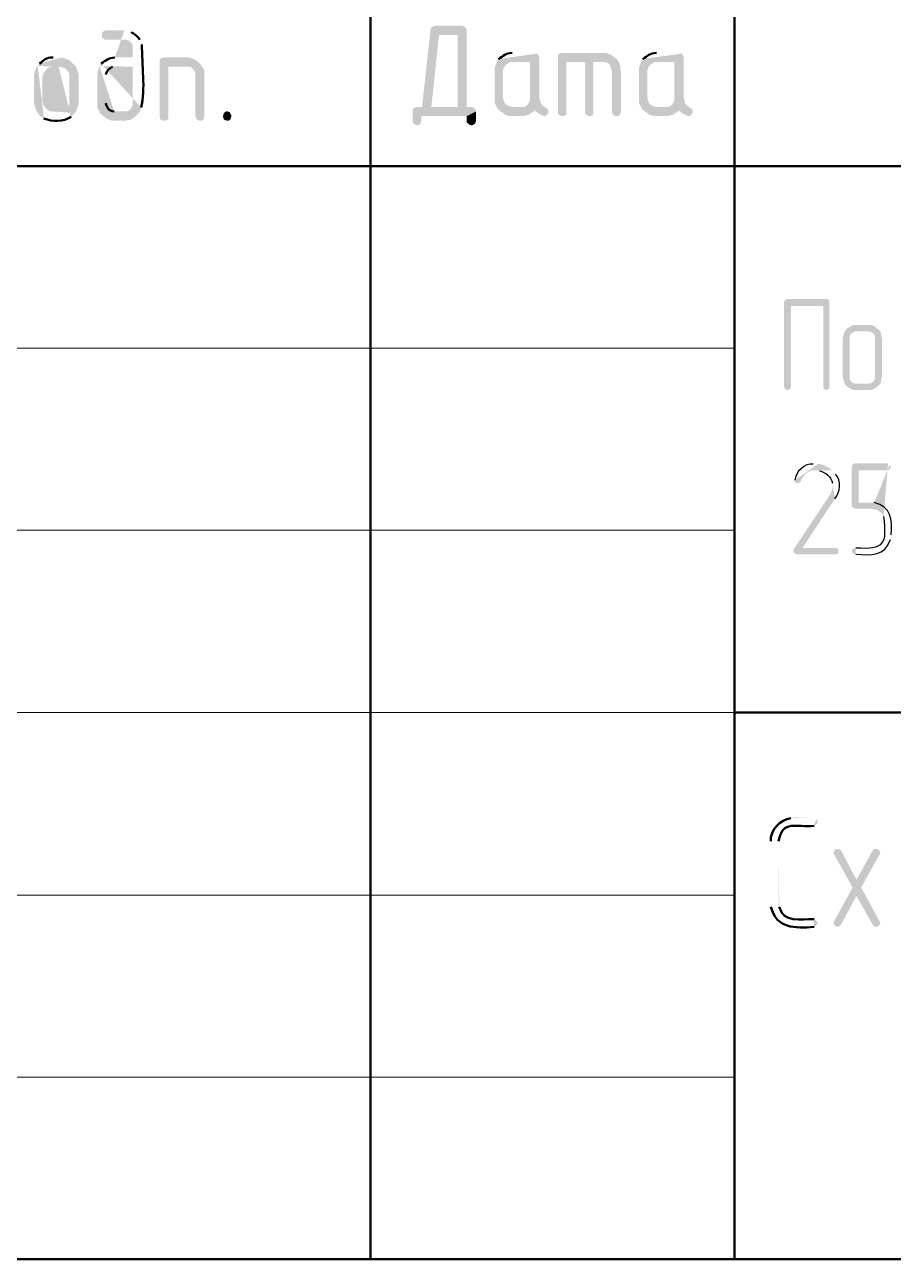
# Model space of a CAD drawing. Header units: millimetres. Extents: x -211 to 10565, y -2293 to 2244.
# Drawn here: x 4740.39 to 4764.21, y -367.5 to -333.64 of the extents above; entities that cross this region are included whole.
import ezdxf

# ---------------------------------------------------------------- set-up
doc = ezdxf.new("R2010")
doc.units = ezdxf.units.MM
doc.layers.add('PDF _Геометрия', color=7, linetype='Continuous')
doc.layers.add('PDF _Сплошная заливка', color=7, linetype='Continuous')

msp = doc.modelspace()

# ---------------------------------------------------------------- hatches: boundary and pattern name
at = {"layer": 'PDF _Сплошная заливка', "transparency": 33554559}
h = msp.add_hatch(color=256, dxfattribs=at)
h.paths.add_polyline_path([(4743.117, -333.795), (4742.588, -333.795), (4742.524, -333.838), (4742.503, -333.859), (4742.503, -333.944), (4742.524, -334.007), (4742.545, -334.028), (4742.609, -334.049), (4743.18, -334.049), (4743.244, -334.071), (4743.328, -334.155), (4743.35, -334.219), (4743.35, -334.536), (4742.863, -334.536)], flags=0)
h.paths.add_polyline_path([(4742.482, -334.705), (4742.44, -334.769), (4743.35, -334.79), (4743.35, -335.827), (4743.328, -335.89), (4743.286, -335.954), (4743.244, -335.996), (4743.18, -336.017), (4742.863, -336.017), (4743.54, -336.038), (4743.582, -335.911)], flags=0)
h.paths.add_polyline_path([(4743.603, -334.176), (4743.582, -334.113), (4743.54, -334.049)], flags=0)
h.paths.add_polyline_path([(4743.307, -333.838), (4743.18, -333.795)], flags=0)
for points in [[(4752.512, -333.795), (4752.258, -333.922), (4752.258, -335.89), (4751.137, -335.89), (4751.073, -335.911), (4751.031, -335.954), (4751.031, -336.314), (4751.073, -336.356), (4751.073, -336.377), (4751.158, -336.398), (4751.179, -336.398), (4751.242, -336.356), (4751.242, -336.335), (4751.264, -336.271), (4751.264, -336.144), (4752.512, -336.144), (4752.766, -336.017), (4752.745, -335.954), (4752.702, -335.911), (4752.639, -335.89), (4752.512, -335.89)], [(4752.385, -333.668), (4751.644, -333.668), (4751.581, -333.69), (4751.539, -333.711), (4751.517, -333.774), (4751.285, -335.89), (4751.539, -335.89), (4751.75, -333.922), (4752.258, -333.922), (4752.512, -333.795), (4752.491, -333.732), (4752.449, -333.69)], [(4744.831, -334.536), (4744.196, -334.536), (4744.132, -334.557), (4744.09, -334.6), (4744.09, -336.187), (4744.111, -336.229), (4744.132, -336.25), (4744.217, -336.271), (4744.238, -336.271), (4744.302, -336.25), (4744.323, -336.208), (4744.323, -334.79), (4744.831, -334.79), (4745.212, -334.726), (4745.148, -334.663), (4745.021, -334.578), (4744.958, -334.557), (4744.894, -334.536)], [(4756.236, -334.409), (4755.115, -334.409), (4755.051, -334.43), (4755.009, -334.473), (4755.009, -336.06), (4755.03, -336.102), (4755.051, -336.123), (4755.136, -336.144), (4755.157, -336.144), (4755.221, -336.123), (4755.242, -336.081), (4755.242, -334.663), (4756.236, -334.663), (4756.638, -334.6), (4756.596, -334.557), (4756.554, -334.536), (4756.511, -334.494), (4756.448, -334.451), (4756.321, -334.409)], [(4756.638, -334.6), (4756.236, -334.663), (4756.3, -334.663), (4756.363, -334.684), (4756.427, -334.726), (4756.448, -334.769), (4756.469, -334.832), (4756.49, -334.917), (4756.49, -336.06), (4756.532, -336.102), (4756.532, -336.123), (4756.617, -336.144), (4756.638, -336.144), (4756.702, -336.123), (4756.723, -336.081), (4756.744, -336.017), (4756.744, -334.917), (4756.723, -334.875), (4756.723, -334.79), (4756.681, -334.663)], [(4745.212, -334.726), (4744.831, -334.79), (4744.894, -334.79), (4744.958, -334.811), (4745.042, -334.896), (4745.064, -334.959), (4745.064, -336.144), (4745.106, -336.229), (4745.127, -336.25), (4745.19, -336.271), (4745.233, -336.271), (4745.275, -336.25), (4745.296, -336.208), (4745.317, -336.144), (4745.317, -334.917), (4745.296, -334.853), (4745.254, -334.79)], [(4753.337, -334.642), (4753.274, -334.832), (4753.274, -335.763), (4753.295, -335.827), (4753.337, -335.89), (4753.358, -335.954), (4754.374, -335.975), (4754.395, -336.017), (4754.459, -336.06), (4754.522, -336.102), (4754.586, -336.123), (4754.628, -336.144), (4754.67, -336.144), (4754.713, -336.102), (4754.734, -336.081), (4754.755, -336.017), (4754.734, -335.954), (4754.67, -335.911), (4753.76, -335.89), (4753.739, -335.89), (4753.655, -335.869), (4753.591, -335.827), (4753.549, -335.785), (4753.507, -335.658), (4753.507, -334.875), (4753.528, -334.811), (4753.549, -334.79), (4753.591, -334.726), (4753.633, -334.705), (4753.697, -334.663), (4754.247, -334.663)], [(4755.982, -334.663), (4755.75, -334.663), (4755.75, -336.06), (4755.792, -336.102), (4755.792, -336.123), (4755.876, -336.144), (4755.898, -336.144), (4755.961, -336.123), (4755.982, -336.081), (4755.982, -336.017)], [(4757.294, -334.642), (4757.231, -334.832), (4757.231, -335.763), (4757.252, -335.827), (4757.294, -335.89), (4757.315, -335.954), (4758.331, -335.975), (4758.352, -336.017), (4758.479, -336.102), (4758.543, -336.123), (4758.585, -336.144), (4758.627, -336.144), (4758.67, -336.102), (4758.691, -336.081), (4758.712, -336.017), (4758.691, -335.954), (4758.627, -335.911), (4757.717, -335.89), (4757.696, -335.89), (4757.612, -335.869), (4757.548, -335.827), (4757.506, -335.785), (4757.464, -335.658), (4757.464, -334.875), (4757.485, -334.811), (4757.506, -334.79), (4757.548, -334.726), (4757.59, -334.705), (4757.654, -334.663), (4758.204, -334.663)], [(4753.358, -335.954), (4753.422, -335.996), (4753.443, -336.017), (4753.507, -336.06), (4753.549, -336.102), (4753.612, -336.123), (4753.697, -336.144), (4754.078, -336.144), (4754.141, -336.123), (4754.226, -336.102), (4754.268, -336.06), (4754.332, -336.038), (4754.374, -335.975)], [(4757.315, -335.954), (4757.379, -335.996), (4757.4, -336.017), (4757.464, -336.06), (4757.506, -336.102), (4757.569, -336.123), (4757.654, -336.144), (4758.035, -336.144), (4758.098, -336.123), (4758.183, -336.102), (4758.225, -336.06), (4758.289, -336.038), (4758.331, -335.975)], [(4745.825, -336.144), (4745.846, -336.081), (4745.846, -336.06), (4745.91, -336.017), (4745.952, -336.017), (4746.016, -336.038), (4746.016, -336.06), (4746.058, -336.123), (4746.058, -336.144), (4746.037, -336.208), (4746.037, -336.229), (4745.973, -336.271), (4745.952, -336.271), (4745.868, -336.25), (4745.846, -336.229), (4745.825, -336.165)], [(4752.766, -336.017), (4752.512, -336.144), (4752.512, -336.314), (4752.554, -336.356), (4752.575, -336.377), (4752.639, -336.398), (4752.66, -336.398), (4752.724, -336.356), (4752.745, -336.335), (4752.766, -336.271)], [(4762.373, -341.159), (4761.294, -341.159), (4761.23, -341.202), (4761.209, -341.265), (4761.209, -343.572), (4761.251, -343.635), (4761.315, -343.656), (4761.378, -343.635), (4761.399, -343.572), (4761.399, -341.35), (4762.288, -341.35), (4762.457, -341.265), (4762.457, -341.244), (4762.436, -341.18)], [(4762.457, -341.265), (4762.288, -341.35), (4762.288, -343.572), (4762.309, -343.635), (4762.373, -343.656), (4762.436, -343.635), (4762.457, -343.572)], [(4762.881, -342.048), (4762.859, -342.09), (4762.838, -342.175), (4762.817, -342.238), (4762.817, -343.296), (4762.838, -343.36), (4762.859, -343.445), (4762.881, -343.508), (4763.177, -343.487), (4763.113, -343.466), (4763.05, -343.423), (4763.008, -343.36), (4763.008, -342.175), (4763.05, -342.111), (4763.113, -342.069), (4763.177, -342.048), (4763.537, -342.048)], [(4763.537, -341.879), (4763.113, -341.879), (4763.05, -341.9), (4762.923, -341.985), (4762.881, -342.048), (4763.537, -342.048), (4763.6, -342.069), (4763.664, -342.111), (4763.706, -342.175), (4763.706, -343.36), (4763.664, -343.423), (4763.6, -343.466), (4763.537, -343.487), (4763.177, -343.487), (4762.881, -343.508), (4762.923, -343.55), (4763.05, -343.635), (4763.113, -343.656), (4763.6, -343.656), (4763.664, -343.635), (4763.79, -343.55), (4763.833, -343.508), (4763.875, -343.445), (4763.875, -343.381), (4763.896, -343.296), (4763.896, -342.238), (4763.875, -342.154), (4763.875, -342.09), (4763.833, -342.027), (4763.79, -341.985), (4763.727, -341.942), (4763.685, -341.9), (4763.6, -341.879)], [(4762.669, -356.247), (4762.606, -356.268), (4762.563, -356.352), (4762.584, -356.395), (4763.092, -357.305), (4763.198, -357.537), (4763.642, -358.32), (4763.664, -358.363), (4763.727, -358.384), (4763.748, -358.384), (4763.812, -358.363), (4763.854, -358.278), (4763.833, -358.236), (4763.325, -357.305), (4763.198, -357.093), (4762.775, -356.289), (4762.754, -356.268)], [(4763.748, -356.247), (4763.685, -356.247), (4763.642, -356.289), (4763.198, -357.093), (4763.325, -357.305), (4763.833, -356.395), (4763.854, -356.352), (4763.812, -356.268)], [(4763.092, -357.305), (4762.584, -358.236), (4762.563, -358.278), (4762.606, -358.363), (4762.669, -358.384), (4762.732, -358.363), (4762.775, -358.32), (4763.198, -357.537)]]:
    msp.add_hatch(color=256, dxfattribs=at).paths.add_polyline_path(points)
h = msp.add_hatch(color=256, dxfattribs=at)
h.paths.add_polyline_path([(4741.318, -334.536), (4741.17, -334.536)], flags=0)
h.paths.add_polyline_path([(4740.789, -334.705), (4740.747, -334.769), (4741.318, -334.79), (4741.36, -334.79), (4741.487, -334.832), (4741.593, -334.938), (4741.614, -335.023), (4741.614, -335.827), (4741.572, -335.89), (4741.53, -335.933), (4741.53, -335.954), (4741.466, -335.996), (4741.403, -336.017), (4741.17, -336.017), (4741.762, -336.06), (4741.805, -335.996), (4741.868, -335.806), (4741.868, -335.002), (4741.805, -334.811), (4741.762, -334.748), (4741.72, -334.705), (4741.699, -334.705), (4741.657, -334.642), (4741.593, -334.6), (4741.403, -334.536)], flags=0)
h = msp.add_hatch(color=256, dxfattribs=at)
h.paths.add_polyline_path([(4754.374, -334.409), (4753.76, -334.409)], flags=0)
h.paths.add_polyline_path([(4753.38, -334.578), (4753.337, -334.642), (4754.247, -334.663), (4754.247, -335.7), (4754.226, -335.763), (4754.184, -335.827), (4754.141, -335.869), (4754.078, -335.89), (4753.76, -335.89), (4754.67, -335.911), (4754.649, -335.89), (4754.586, -335.848), (4754.543, -335.806), (4754.543, -335.785), (4754.522, -335.721), (4754.501, -335.636), (4754.501, -334.536), (4754.48, -334.473), (4754.438, -334.43)], flags=0)
h = msp.add_hatch(color=256, dxfattribs=at)
h.paths.add_polyline_path([(4758.331, -334.409), (4757.717, -334.409)], flags=0)
h.paths.add_polyline_path([(4757.337, -334.578), (4757.294, -334.642), (4758.204, -334.663), (4758.204, -335.7), (4758.183, -335.763), (4758.141, -335.827), (4758.098, -335.869), (4758.035, -335.89), (4757.717, -335.89), (4758.627, -335.911), (4758.606, -335.89), (4758.543, -335.848), (4758.5, -335.806), (4758.5, -335.785), (4758.479, -335.721), (4758.458, -335.636), (4758.458, -334.536), (4758.437, -334.473), (4758.395, -334.43)], flags=0)
h = msp.add_hatch(color=256, dxfattribs=at)
h.paths.add_polyline_path([(4740.747, -334.769), (4740.704, -334.811), (4740.662, -334.938), (4740.641, -335.023), (4740.641, -335.806), (4740.704, -335.996), (4740.789, -336.123), (4740.916, -336.208)], flags=0)
h.paths.add_polyline_path([(4741.657, -336.165), (4741.762, -336.06), (4741.17, -336.017), (4741.085, -336.017), (4740.958, -335.933), (4740.958, -335.911), (4740.916, -335.869), (4740.895, -335.806), (4740.874, -335.721), (4740.874, -335.065), (4740.916, -334.938), (4740.98, -334.875), (4740.98, -334.853), (4741.043, -334.811), (4741.107, -334.79), (4741.318, -334.79)], flags=0)
h = msp.add_hatch(color=256, dxfattribs=at)
h.paths.add_polyline_path([(4742.44, -334.769), (4742.376, -334.959), (4742.376, -335.89), (4742.397, -335.954), (4742.44, -336.017), (4742.461, -336.081), (4742.524, -336.123), (4742.545, -336.144), (4742.609, -336.187), (4742.651, -336.229), (4742.715, -336.25), (4742.799, -336.271), (4743.159, -336.271), (4743.223, -336.25), (4743.286, -336.25), (4743.413, -336.165), (4743.455, -336.123), (4743.476, -336.102), (4743.54, -336.038), (4742.863, -336.017), (4742.842, -336.017)], flags=0)
h.paths.add_polyline_path([(4742.609, -335.785), (4742.609, -335.002)], flags=0)
h.paths.add_polyline_path([(4742.799, -334.79), (4743.35, -334.79)], flags=0)
h = msp.add_hatch(color=256, dxfattribs=at)
h.paths.add_polyline_path([(4762.055, -345.666), (4762.013, -345.688)], flags=0)
h.paths.add_polyline_path([(4761.505, -346.132), (4761.526, -346.195), (4761.59, -346.217), (4761.653, -346.195), (4761.717, -346.068), (4761.759, -346.005), (4761.844, -345.92), (4761.865, -345.92), (4761.928, -345.878), (4761.992, -345.857), (4762.521, -345.857), (4762.457, -345.793), (4762.394, -345.772), (4762.33, -345.73), (4762.203, -345.688), (4762.14, -345.688)], flags=0)
h = msp.add_hatch(color=256, dxfattribs=at)
h.paths.add_polyline_path([(4764.066, -345.666), (4763.156, -345.666), (4763.092, -345.709), (4763.071, -345.772), (4763.071, -346.851), (4763.113, -346.894), (4763.177, -346.915), (4763.621, -346.915), (4763.685, -346.936), (4763.748, -346.936), (4763.875, -347.021), (4763.917, -347.084), (4763.939, -347.126)], flags=0)
h.paths.add_polyline_path([(4763.177, -347.994), (4763.156, -347.994), (4763.092, -348.015), (4763.071, -348.079), (4763.092, -348.142), (4763.113, -348.142), (4763.177, -348.163)], flags=0)
h.paths.add_polyline_path([(4764.129, -347.761), (4764.15, -347.698), (4764.15, -347.634)], flags=0)
h.paths.add_polyline_path([(4763.685, -346.746), (4763.261, -346.746), (4763.261, -345.857), (4764.066, -345.857), (4764.129, -345.815), (4764.15, -345.772), (4764.108, -345.709)], flags=0)
h = msp.add_hatch(color=256, dxfattribs=at)
h.paths.add_polyline_path([(4762.521, -345.857), (4762.076, -345.857), (4762.119, -345.857), (4762.182, -345.878)], flags=0)
h.paths.add_polyline_path([(4762.542, -346.217), (4762.542, -346.344), (4762.521, -346.428), (4762.457, -346.555), (4761.484, -348.015), (4761.463, -348.058), (4761.463, -348.079), (4761.505, -348.142), (4761.569, -348.163), (4762.627, -348.163), (4762.69, -348.142), (4762.711, -348.079), (4762.69, -348.015), (4762.627, -347.994), (4761.717, -347.994), (4762.606, -346.64)], flags=0)
h.paths.add_polyline_path([(4762.627, -345.963), (4762.584, -345.899)], flags=0)
h = msp.add_hatch(color=256, dxfattribs=at)
h.paths.add_polyline_path([(4762.034, -355.379), (4761.505, -355.379), (4761.399, -355.4)], flags=0)
h.paths.add_polyline_path([(4760.849, -356.035), (4760.849, -357.834)], flags=0)
h.paths.add_polyline_path([(4762.034, -358.384), (4762.098, -358.342), (4762.14, -358.278), (4762.098, -358.215), (4762.034, -358.172)], flags=0)
h.paths.add_polyline_path([(4761.082, -357.834), (4761.061, -357.749), (4761.061, -356.035)], flags=0)
h.paths.add_polyline_path([(4762.034, -355.612), (4762.098, -355.57), (4762.14, -355.506), (4762.098, -355.421)], flags=0)

# ---------------------------------------------------------------- linework, layer by layer
at = {"layer": 'PDF _Геометрия', "lineweight": 50}
for points in [[(4484.748, -367.504), (4484.748, -80.59), (4879.813, -80.59), (4879.813, -367.504)], [(4694.871, -367.504), (4694.871, -312.529), (4879.813, -312.529), (4879.813, -367.504)]]:
    msp.add_lwpolyline(points, close=True, dxfattribs=at)
for points in [[(4749.867, -312.529), (4749.867, -367.504)], [(4759.855, -312.529), (4759.855, -367.504)], [(4694.871, -337.52), (4759.855, -337.52), (4879.813, -337.52)], [(4759.855, -352.501), (4879.813, -352.501)]]:
    msp.add_lwpolyline(points, dxfattribs=at)
at = {"layer": 'PDF _Геометрия', "lineweight": 20}
for points in [[(4694.871, -342.514), (4759.855, -342.514)], [(4694.871, -347.507), (4759.855, -347.507)], [(4694.871, -352.501), (4759.855, -352.501)], [(4694.871, -357.516), (4759.855, -357.516)], [(4694.871, -362.51), (4759.855, -362.51)]]:
    msp.add_lwpolyline(points, dxfattribs=at)
at = {"layer": 'PDF _Геометрия', "lineweight": 50}
for points in [[(4743.54, -334.049), (4743.512, -333.962), (4743.378, -333.886), (4743.307, -333.838)], [(4743.582, -335.911), (4743.704, -335.402), (4743.597, -334.737), (4743.603, -334.176)], [(4741.17, -334.536), (4740.952, -334.537), (4740.932, -334.607), (4740.789, -334.705)], [(4742.863, -334.536), (4742.678, -334.556), (4742.616, -334.61), (4742.482, -334.705)], [(4753.76, -334.409), (4753.575, -334.43), (4753.513, -334.483), (4753.38, -334.578)], [(4757.717, -334.409), (4757.532, -334.43), (4757.47, -334.483), (4757.337, -334.578)], [(4742.609, -335.002), (4742.645, -334.885), (4742.697, -334.848), (4742.799, -334.79)], [(4742.842, -336.017), (4742.679, -335.989), (4742.645, -335.924), (4742.609, -335.785)], [(4740.916, -336.208), (4741.147, -336.304), (4741.445, -336.313), (4741.657, -336.165)], [(4761.399, -355.4), (4761.112, -355.44), (4760.822, -355.736), (4760.849, -356.035)], [(4761.061, -356.035), (4761.164, -355.435), (4761.548, -355.661), (4762.034, -355.612)], [(4760.849, -357.834), (4761.005, -358.433), (4761.496, -358.428), (4762.034, -358.384)], [(4762.034, -358.172), (4761.681, -358.161), (4761.188, -358.295), (4761.082, -357.834)]]:
    msp.add_open_spline(points, degree=3, dxfattribs=at)
at = {"layer": 'PDF _Геометрия', "lineweight": 25}
for points in [[(4762.013, -345.688), (4761.777, -345.66), (4761.525, -345.913), (4761.505, -346.132)], [(4762.182, -345.878), (4762.348, -345.903), (4762.514, -346.037), (4762.542, -346.217)], [(4762.606, -346.64), (4762.767, -346.453), (4762.78, -346.159), (4762.627, -345.963)], [(4764.15, -347.634), (4764.182, -347.207), (4764.157, -346.856), (4763.685, -346.746)], [(4763.939, -347.126), (4764.034, -347.886), (4763.962, -348.043), (4763.177, -347.994)], [(4763.177, -348.163), (4763.607, -348.188), (4763.974, -348.217), (4764.129, -347.761)]]:
    msp.add_open_spline(points, degree=3, dxfattribs=at)

doc.saveas('drawing.dxf')
